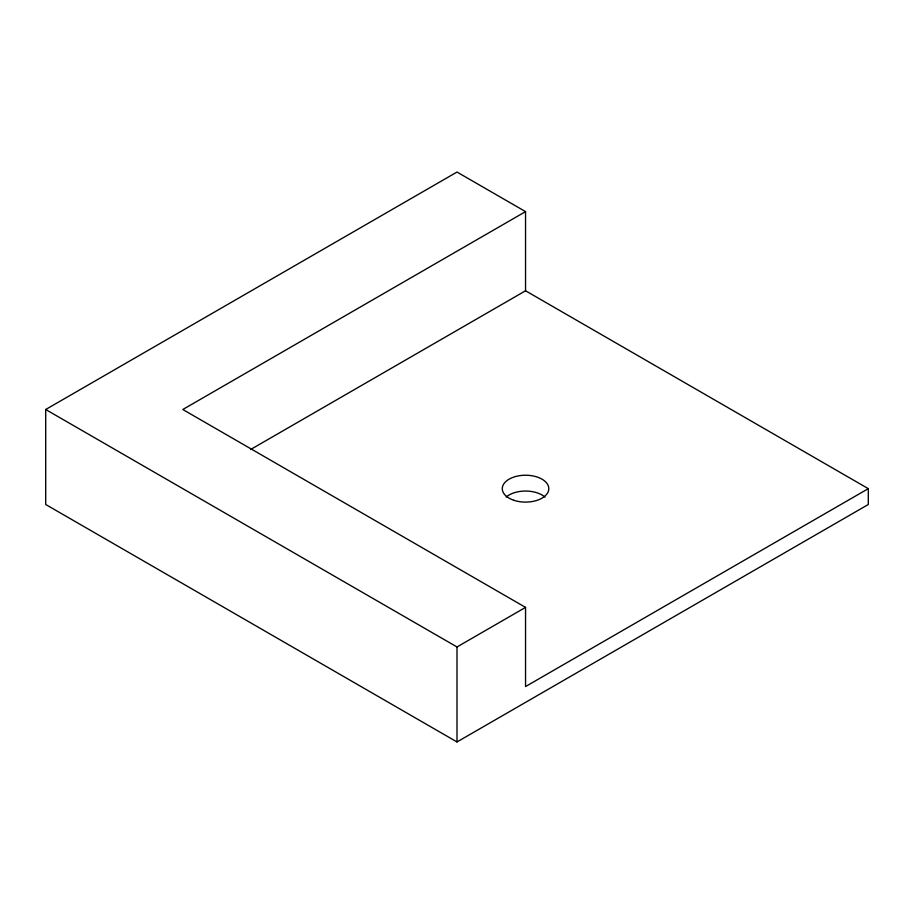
<?xml version="1.0" encoding="UTF-8"?>
<svg xmlns="http://www.w3.org/2000/svg" width="914" height="914" viewBox="0 0 914 914"><rect width="100%" height="100%" fill="white"/><g stroke="black" fill="none" stroke-linecap="round" stroke-linejoin="round"><path stroke-width="1.37" d="M45.7 409.506L457 172.049L525.55 211.625L525.55 290.778L868.3 488.659L868.3 504.494L457 741.951L45.7 504.494L45.7 409.506L457 646.963L525.55 607.387L525.55 686.551L868.3 488.659M525.55 211.625L182.8 409.506L525.55 607.387M250.607 449.517L525.55 290.778M457 646.963L457 741.951M506.196 497.033A23.261 13.436 0 0 1 544.904 497.033M513.919 500.301A23.261 13.436 0 0 0 548.811 488.659A23.261 13.436 0 0 0 513.919 477.028A23.261 13.436 0 0 0 513.919 500.301"/></g></svg>
